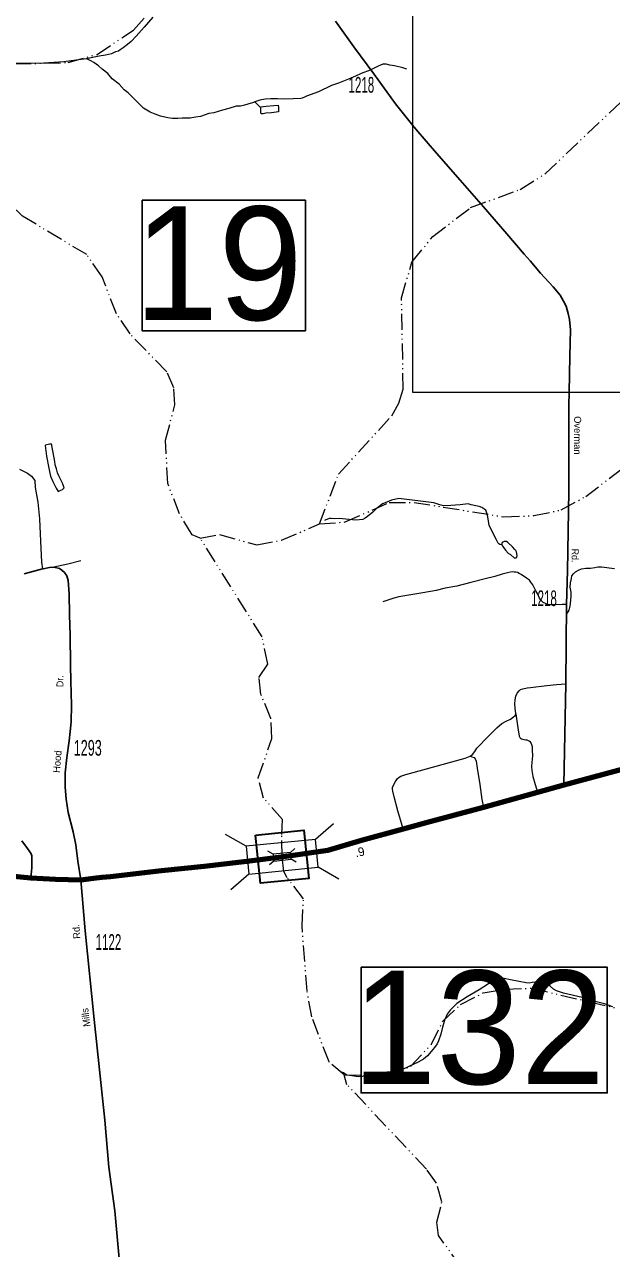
# Model space of a CAD drawing. Extents: x 672671 to 723062, y 155457 to 206742.
# Drawn here: x 689902 to 691585, y 170388 to 173893 of the extents above; entities that cross this region are included whole.
import ezdxf
from ezdxf.enums import TextEntityAlignment as Align

# ---------------------------------------------------------------- set-up
doc = ezdxf.new("R2010")
doc.units = 0
doc.header["$LTSCALE"] = 9.2
doc.linetypes.add('DASH_DOUBLE_DOT', pattern=[9.2, 5, -1.2, 0.3, -1.2, 0.3, -1.2])
doc.linetypes.add('LONG_DASHED', pattern=[7.5, 6, -1.5])
for name, color, linetype, lineweight in [('11', 7, 'Continuous', 40), ('17', 7, 'Continuous', 13), ('28', 7, 'Continuous', 25), ('31', 7, 'Continuous', 35), ('32', 7, 'Continuous', 25), ('35', 7, 'Continuous', 13), ('50', 7, 'Continuous', 13), ('59', 7, 'DASH_DOUBLE_DOT', 13), ('62', 7, 'Continuous', 13), ('63', 7, 'Continuous', 13), ('8', 7, 'Continuous', 25)]:
    doc.layers.add(name, color=color, linetype=linetype, lineweight=lineweight)

msp = doc.modelspace()

# ---------------------------------------------------------------- linework, layer by layer
at = {"layer": '28', "lineweight": 120}
for points in [[(691447.811, 171715.497), (691883.581, 171833.362), (692097.527, 171890.309), (692198.329, 171918.439), (692260.729, 171939.023), (692313.881, 171958.132), (692316.391, 171959.375), (692352.651, 171977.334), (692396.36, 171999.128), (692446.012, 172031.254), (692538.122, 172085.081), (692658.091, 172153.844), (692778.64, 172226.905), (692857.919, 172276.476), (692900.434, 172302.091), (692927.863, 172322.674), (692948.434, 172342.342), (692961.235, 172354.235), (692977.235, 172372.988), (692990.492, 172390.827), (693001.464, 172410.038)], [(690638.102, 171509.563), (690658.651, 171512.133), (690771.899, 171528.831), (690868.458, 171556.861), (690987.316, 171589.396), (691053.533, 171607.521), (691217.606, 171651.749), (691372.208, 171694.561), (691447.811, 171715.497)], [(688569.295, 171567.46), (688638.471, 171558.809), (688753.299, 171546.682), (688878.236, 171536.167), (689052.063, 171521.689), (689162.401, 171513.49), (689208.121, 171508.979), (689365.093, 171497.244), (689643.741, 171476.06), (689920.155, 171449.514)], [(690063.205, 171443.55), (690099.515, 171447.921), (690123.406, 171450.706), (690148.429, 171453.414), (690213.534, 171460.698), (690295.099, 171470.025), (690416.658, 171482.91), (690539.443, 171497.224), (690638.102, 171509.563)], [(689920.155, 171449.514), (689990.638, 171445.138), (690063.205, 171443.55)]]:
    msp.add_lwpolyline(points, dxfattribs=at)
at = {"layer": '31', "lineweight": 25}
for points in [[(690238.877, 173389.772), (690707.271, 173389.772), (690707.271, 173015.929), (690238.877, 173015.929)], [(690867.056, 171193.099), (691572.438, 171193.099), (691572.438, 170833.205), (690867.056, 170833.205)]]:
    msp.add_lwpolyline(points, close=True, dxfattribs=at)
at = {"layer": '31'}
msp.add_lwpolyline([(690564.368, 171571.897), (690702.624, 171585.958), (690716.695, 171447.597), (690578.439, 171433.537)], close=True, dxfattribs=at)
at = {"layer": '32'}
for points in [[(690793.142, 173902.055), (690845.659, 173828.781), (690903.023, 173751.941), (690965.994, 173665.408), (691003.462, 173617.787), (691014.816, 173604.088), (691023.727, 173593.336), (691083.331, 173524.156), (691150.684, 173447.224), (691217.441, 173370.888), (691284.794, 173293.955), (691334.376, 173235.671), (691351.566, 173215.767), (691381.162, 173181.264), (691417.562, 173142.066), (691437.232, 173117.614), (691447.365, 173100.319), (691455.113, 173086.006), (691460.478, 173065.133), (691464.65, 173048.435), (691467.39, 173018.166), (691465.013, 172943.276), (691463.289, 172839.435), (691462.696, 172803.708), (691462.361, 172708.641), (691462.265, 172556.425), (691458.689, 172328.61), (691455.958, 172231.798), (691453.598, 172005.235), (691447.811, 171715.497)], [(689900.884, 172319.427), (689953.945, 172334.152), (689955.323, 172334.535), (689973.998, 172337.715), (689985.919, 172338.908), (690001.909, 172334.956), (690008.966, 172330.16), (690016.516, 172323.799), (690023.669, 172313.86), (690027.245, 172300.342), (690029.629, 172262.571), (690030.821, 172202.139), (690032.411, 172144.489), (690033.603, 172059.406), (690034.795, 172012.889), (690036.782, 171944.106), (690035.59, 171895.999), (690033.206, 171868.168), (690030.075, 171841.793), (690022.875, 171794.218), (690018.901, 171749.688), (690018.503, 171709.93), (690021.633, 171674.942), (690027.402, 171636.341), (690041.774, 171580.642), (690049.409, 171544.076), (690054.719, 171496.738), (690063.205, 171443.55)], [(689920.155, 171449.514), (689923.197, 171477.938), (689923.197, 171498.448), (689922.678, 171512.243), (689920.674, 171517.774), (689917.404, 171523.863), (689910.72, 171533.672), (689893.93, 171555.27)], [(690063.205, 171443.55), (690075.582, 171297.387), (690101.703, 171043.549), (690131.732, 170754.853), (690143.764, 170621.093), (690160.475, 170496.027), (690178.522, 170306.757)]]:
    msp.add_lwpolyline(points, dxfattribs=at)
at = {"layer": '35'}
for points in [[(689887.616, 172619.151), (689910.239, 172607.833), (689921.551, 172599.749), (689931.247, 172586.814), (689932.863, 172566.604), (689940.134, 172525.374), (689944.982, 172476.869), (689948.214, 172413.004), (689950.638, 172353.181), (689953.945, 172334.152)], [(690063.177, 172356.78), (690026.052, 172347.88), (689985.919, 172338.908)], [(691455.958, 172231.798), (691443.192, 172231.798), (691423.721, 172231.4), (691413.39, 172231.003), (691406.635, 172231.4), (691400.674, 172232.991), (691395.508, 172234.979), (691388.753, 172238.16), (691382.793, 172243.726), (691378.422, 172250.485), (691373.654, 172261.219), (691367.693, 172271.557), (691359.349, 172288.653), (691353.786, 172295.809), (691349.415, 172301.375), (691341.468, 172307.339), (691325.573, 172317.676), (691320.01, 172320.459), (691315.242, 172323.242), (691310.473, 172324.435), (691306.102, 172324.833), (691301.334, 172325.23), (691294.976, 172324.435), (691286.234, 172322.447), (691271.532, 172318.869), (691250.074, 172312.508), (691222.259, 172305.351), (691181.331, 172295.014), (691141.595, 172284.677), (691108.216, 172278.316), (691081.991, 172272.352), (691044.241, 172265.195), (691004.108, 172258.436), (690975.498, 172253.665), (690960.795, 172249.689), (690946.49, 172244.918), (690929.007, 172239.75)], [(691456.084, 172203.216), (691463.233, 172216.21), (691465.975, 172227.188), (691468.032, 172244.34), (691469.404, 172256.69), (691468.718, 172266.982), (691466.661, 172281.39), (691467.347, 172294.426), (691470.09, 172306.776), (691471.461, 172313.637), (691475.576, 172319.812), (691481.747, 172325.301), (691489.976, 172330.104), (691498.89, 172334.22), (691511.233, 172335.593), (691524.948, 172336.279), (691537.291, 172338.337), (691545.519, 172339.709), (691556.491, 172339.709), (691593.52, 172334.906)], [(691310.865, 171918.873), (691308.956, 171935.102), (691308.002, 171947.99), (691308.479, 171959.446), (691310.865, 171969.947), (691314.204, 171978.062), (691320.406, 171985.222), (691323.745, 171988.563), (691330.901, 171990.95), (691342.828, 171993.814), (691352.369, 171994.291), (691399.598, 172000.496), (691427.268, 172002.883), (691453.598, 172005.235)], [(691179.196, 171797.632), (691186.351, 171802.405), (691193.03, 171810.997), (691198.755, 171821.021), (691206.865, 171829.135), (691224.039, 171846.797), (691241.691, 171864.935), (691256.002, 171878.778), (691270.791, 171891.188), (691282.718, 171898.348), (691295.599, 171904.076), (691304.186, 171910.281), (691308.479, 171914.577), (691310.865, 171918.873)], [(691310.865, 171918.873), (691316.589, 171879.255), (691320.406, 171855.389), (691322.314, 171851.093), (691324.222, 171849.661), (691327.084, 171847.751), (691333.286, 171845.842), (691339.011, 171844.888), (691342.35, 171844.41), (691345.69, 171842.978), (691349.507, 171840.591), (691353.323, 171836.296), (691355.708, 171831.522), (691357.14, 171825.794), (691357.14, 171815.293), (691358.093, 171798.586), (691356.662, 171779.971), (691355.708, 171768.515), (691356.185, 171756.582), (691359.525, 171739.875), (691365.726, 171716.964), (691372.208, 171694.561)], [(690987.316, 171589.396), (690972.628, 171641.545), (690962.133, 171681.641), (690957.839, 171697.393), (690956.885, 171703.121), (690957.362, 171708.371), (690959.747, 171715.054), (690965.472, 171725.555), (690971.197, 171733.67), (690975.967, 171737.966), (690980.738, 171740.352), (690995.527, 171745.126), (691054.682, 171761.832), (691127.196, 171781.88), (691164.883, 171792.381), (691179.196, 171797.632)], [(691179.196, 171797.632), (691184.443, 171795.723), (691190.645, 171794.291), (691193.984, 171790.472), (691196.37, 171783.789), (691199.709, 171763.742), (691206.865, 171716.486), (691213.067, 171674.004), (691217.606, 171651.749)]]:
    msp.add_lwpolyline(points, dxfattribs=at)
at = {"layer": '50'}
for p, q in [((690787.358, 171604.181), (690736.142, 171559.333)), ((690537.1, 171539.778), (690478.135, 171573.801)), ((690802.929, 171445.693), (690743.964, 171479.716)), ((690544.922, 171460.161), (690493.705, 171415.314))]:
    msp.add_line(p, q, dxfattribs=at)
at = {"layer": '50', "linetype": 'LONG_DASHED'}
for p, q in [((690614.674, 171517.255), (690599.932, 171525.76)), ((690677.238, 171533.355), (690664.434, 171522.144)), ((690616.629, 171497.351), (690603.825, 171486.139)), ((690681.131, 171493.734), (690666.39, 171502.24))]:
    msp.add_line(p, q, dxfattribs=at)
at = {"layer": '50'}
msp.add_lwpolyline([(690544.922, 171460.161), (690743.964, 171479.716), (690736.142, 171559.333), (690537.1, 171539.778)], close=True, dxfattribs=at)
at = {"layer": '50', "linetype": 'LONG_DASHED'}
msp.add_lwpolyline([(690616.629, 171497.351), (690666.39, 171502.24), (690664.434, 171522.144), (690614.674, 171517.255)], close=True, dxfattribs=at)
at = {"layer": '59'}
for points in [[(689874.562, 173780.031), (690027, 173783.953), (690110.5, 173807.25), (690214.125, 173877.125), (690274.188, 173943.875)], [(690747.875, 172462.844), (690802.125, 172605.688), (690955.438, 172772.531), (690975.562, 172808.11), (690987.75, 172848.844), (690982.875, 173109.86), (691012.438, 173212.235), (691072.5, 173285.969), (691181, 173368.766), (691322.688, 173420.891), (691393.438, 173464.438), (691642.438, 173700.312), (691761, 173771.891)], [(690405.562, 172421.781), (690382.375, 172431.25), (690346.438, 172491.953), (690312.625, 172578.594), (690306.188, 172702.672), (690333.312, 172804.094), (690330.25, 172852.141), (690309.562, 172898.547), (690204.375, 173006.641), (690165.688, 173064.406), (690124.25, 173170.203), (690080.312, 173234.062), (689896.562, 173343.735), (689860.875, 173378.453), (689858.125, 173393.5), (689837.688, 173395.922)], [(690747.875, 172462.844), (690821.312, 172468.36), (690947.812, 172523.797), (691018.812, 172524.344), (691275.5, 172483.172), (691361.75, 172486.438), (691440.375, 172502.828), (691511.062, 172541.391), (691644.562, 172643.656)], [(690405.562, 172421.781), (690461.062, 172432.656), (690568, 172402.5), (690639.062, 172416.062), (690747.875, 172462.844)], [(690818.562, 170885), (690775, 170921.86), (690725.625, 171050.812), (690712.188, 171125.062), (690697.562, 171312.266), (690702.125, 171389.156), (690654.472, 171449.416), (690645.438, 171467.281), (690640.532, 171509.747), (690639.835, 171573.217), (690641.5, 171616.312), (690587.562, 171677.375), (690571.688, 171735.656), (690611.312, 171847.828), (690608.25, 171905.875), (690579.625, 171974.422), (690574.125, 172022.516), (690599.125, 172061), (690583.25, 172139.281), (690405.562, 172421.781)], [(690818.562, 170885), (690945.375, 170883.438), (691008.75, 170909.141), (691068.812, 170972.906), (691101.438, 171039.219), (691151.75, 171086.188), (691217.25, 171119.844), (691280.688, 171130.562), (691356.875, 171133.031), (691603.75, 171075.062)], [(691112.125, 170148.344), (691153.562, 170334.422), (691089.25, 170424.703), (691083.75, 170462.781), (691098.688, 170521.469), (691082.875, 170574.766), (691054.5, 170615.312), (690826.188, 170856.844), (690818.562, 170885)]]:
    msp.add_lwpolyline(points, dxfattribs=at)
at = {"layer": '62'}
for points in [[(690269.5, 173913.485), (690245.375, 173885.235), (690221.875, 173859.485), (690208.062, 173844.141), (690197.188, 173835.406), (690185, 173826.235), (690175.938, 173820.062), (690171.062, 173816.344), (690162.688, 173815.016), (690151, 173808.86), (690134.062, 173804.985), (690115.812, 173801.812)], [(690078.75, 173794.781), (690014.875, 173786.25), (689956.875, 173782), (689902.188, 173780.86), (689859.438, 173781.11), (689843.625, 173780.281), (689823, 173783.766), (689790.625, 173790.25), (689762.938, 173801.469), (689745.812, 173807.391), (689727.062, 173811.578), (689699.375, 173829.594), (689678.5, 173845.844), (689652.188, 173867.485), (689641.562, 173880.203), (689638.438, 173886.235)], [(690115.812, 173801.812), (690083.625, 173795.406), (690078.75, 173794.781)], [(690562.375, 173671.328), (690558.812, 173670.016), (690541.812, 173665.047), (690532.688, 173661.844), (690525.375, 173659.985), (690521.625, 173659.312), (690514.438, 173658.672), (690508.875, 173658.641), (690487.562, 173652.328), (690470, 173647.938), (690445.062, 173639.703), (690430.625, 173637.797), (690406.875, 173629.016), (690391.688, 173627.11), (690376.438, 173625.078), (690363.625, 173625.031), (690353.875, 173624.891), (690341.688, 173623.516), (690326.375, 173623.969), (690313.062, 173625.735), (690292.188, 173630.36), (690276.375, 173635.703), (690261.688, 173641.625), (690243.375, 173653.672), (690213.875, 173682.703), (690199, 173697.172), (690188, 173705.641), (690173.25, 173721.953), (690153.562, 173736.906), (690141.125, 173752.625), (690124.75, 173765.235), (690113.688, 173774.312), (690100.75, 173783.922), (690094, 173787.547), (690084.812, 173793.016), (690078.75, 173794.781)], [(690997.875, 173764.906), (690986.812, 173768.547), (690962.312, 173774.953), (690948.875, 173776.735), (690938.5, 173779.656), (690928.812, 173778.891), (690916.062, 173774.016), (690902.625, 173766.531), (690892.438, 173762.125), (690867.438, 173752.797), (690850.5, 173745.328), (690830.562, 173735.985), (690802.562, 173724.75), (690782.438, 173718.516), (690745, 173700.422), (690710.312, 173687.36), (690704.812, 173684.844), (690697.562, 173681.735), (690694.5, 173681.094), (690672.562, 173680.312), (690645.875, 173679.391), (690626.938, 173679.906), (690608.562, 173680.312), (690591.5, 173678.938), (690576.938, 173676.312), (690562.375, 173671.328)], [(690579.625, 173654.391), (690568.562, 173664.719), (690562.375, 173671.328)], [(691224.75, 172502.219), (691213.125, 172509.422), (691205.062, 172512.485), (691196, 172514.719), (691182.625, 172517.719), (691173.438, 172519.969), (691150.812, 172517.438), (691124.062, 172515.297), (691102.812, 172514.547), (691089.875, 172518.594), (691075.312, 172522.766), (690974.625, 172535.844), (690953.938, 172530.797), (690940.562, 172525.156), (690928.438, 172520.172), (690909.188, 172505.406), (690900.625, 172496.188), (690885.625, 172483.875), (690878.812, 172479.453), (690872.25, 172475.75), (690852.062, 172473.719), (690803.938, 172478.125), (690791.688, 172476.891), (690780.75, 172477.922), (690776.562, 172478.547), (690763.391, 172473.891), (690762.562, 172472.875)], [(691270.688, 172403.953), (691268.312, 172402.719), (691264.625, 172403.891), (691261.688, 172405.688), (691259.75, 172407.578), (691255.438, 172417.266), (691249.188, 172428.094), (691242.312, 172442.094), (691234.312, 172457.891), (691231.75, 172471.25), (691229.688, 172487.641), (691224.75, 172502.219)], [(691588.5, 171079.391), (691564.688, 171088.281), (691537.75, 171095.312), (691524.938, 171100.078), (691501.125, 171106.516), (691447.312, 171119.438), (691427.188, 171125.328), (691418.5, 171130.828), (691408.75, 171139.219), (691395.875, 171148.203), (691393.5, 171150.047), (691389.125, 171150.578), (691374.562, 171151.672), (691357.5, 171149.656), (691349.062, 171147.735), (691339.875, 171148.86), (691300.25, 171156.438), (691272.062, 171162.297), (691263.625, 171162.203), (691258.688, 171161.594), (691245.938, 171154.125), (691205.438, 171128.703), (691171.438, 171108.86), (691141.188, 171089.812), (691122.438, 171070.641), (691114, 171059.047), (691110.438, 171052.297), (691106.875, 171044.922), (691099.688, 171018.078), (691095.812, 171001.61), (691089.188, 170982.078), (691085, 170973.438), (691077.812, 170963.656), (691068.125, 170952.016), (691057.25, 170939.688), (691045.812, 170930.391), (691030.688, 170921.812), (691004, 170908.766), (690985.188, 170900.61), (690974.812, 170898.094), (690951.125, 170893.625), (690929.062, 170892.125), (690907.25, 170890.094), (690893.938, 170886.297), (690881.188, 170884.391), (690870.188, 170880.61), (690859.875, 170879.328), (690852.562, 170879.922), (690840.25, 170882.281)], [(690840.25, 170882.281), (690826.25, 170884.516), (690816.5, 170891.172), (690809.125, 170893.516)]]:
    msp.add_lwpolyline(points, dxfattribs=at)
for points in [[(690579.625, 173654.391), (690579.625, 173657.485), (690594.75, 173658.797), (690616.688, 173661.422), (690629.562, 173662.203), (690630.25, 173655.547), (690630.438, 173642.656), (690610.312, 173640.016), (690593.75, 173638.672), (690586.562, 173637.406), (690581.75, 173637.391), (690579.688, 173639.188), (690579.812, 173645.844), (690579.625, 173649.578)], [(689989.688, 172632), (689988.5, 172641.078), (689983.875, 172667.235), (689980.812, 172681.297), (689980.062, 172687.953), (689978.812, 172691), (689973.312, 172690.953), (689962.438, 172688.406), (689961.188, 172687.11), (689965.188, 172656.719), (689971.562, 172622.625), (689974.688, 172608.062), (689976.625, 172599.61), (689982.812, 172583.844), (689992.812, 172565.031), (689998.375, 172555.906), (690006.312, 172559.047), (690011, 172560.938), (690015.312, 172565.844), (690014.688, 172568.781), (690010.938, 172579.11), (690002.875, 172594.297), (690000.375, 172600.36), (689996.062, 172608.922), (689993.438, 172620.438)], [(691270.688, 172403.953), (691273.312, 172398.5), (691280.688, 172387.625), (691288.688, 172379.11), (691295.375, 172375.516), (691305.812, 172365.906), (691310.125, 172366), (691313.125, 172367.156), (691314.312, 172372.656), (691312.312, 172382.485), (691310.438, 172386.719), (691308.062, 172389.672), (691301.25, 172397), (691287.688, 172409.672), (691284.062, 172411.953), (691281.062, 172412.656), (691279.75, 172412.594), (691276.812, 172412.562), (691271.375, 172409.422), (691270.688, 172407.047)]]:
    msp.add_lwpolyline(points, close=True, dxfattribs=at)
at = {"layer": '63'}
for p, q in [((691014.816, 173604.088), (691014.816, 173959.052)), ((692164.618, 172839.435), (691463.289, 172839.435))]:
    msp.add_line(p, q, dxfattribs=at)
msp.add_lwpolyline([(691463.289, 172839.435), (691014.816, 172839.435), (691014.816, 173604.088)], dxfattribs=at)

# ---------------------------------------------------------------- texts
at = {"layer": '11'}
for s, rotation, p in [('Overman', 269.798, (691477.715, 172716.348)), ('Hood', 84.898, (690005.694, 171781.159)), ('Rd.', 94.592, (690060.79, 171296.153)), ('Mills', 96.911, (690087.478, 171050.566))]:
    msp.add_text(s, height=20, rotation=rotation, dxfattribs=at).set_placement(p, align=Align.CENTER)
at = {"layer": '11', "width": 0.95}
for s, rotation, p in [('Rd.', 269.79, (691470.662, 172372.292)), ('Dr.', 89.842, (690013.537, 172012.342))]:
    msp.add_text(s, height=20, rotation=rotation, dxfattribs=at).set_placement(p, align=Align.CENTER)
at = {"layer": '17'}
msp.add_text('.9', height=25, rotation=13.694, dxfattribs=at).set_placement((690865.833, 171510.996), align=Align.CENTER)
at = {"layer": '31'}
for s, p in [('19', (690216.062, 173046.768)), ('132', (690841.156, 170858.493))]:
    msp.add_text(s, height=325, dxfattribs=at).set_placement(p)
at = {"layer": '8'}
for s, width, p in [('1218', 0.55, (690867.67, 173697.777)), ('1218', 0.55, (691391.289, 172227.362)), ('1293', 0.6, (690083.209, 171799.049)), ('1122', 0.55, (690142.589, 171243.05))]:
    msp.add_text(s, height=45, dxfattribs=dict(at, width=width)).set_placement(p, align=Align.CENTER)

doc.saveas('drawing.dxf')
